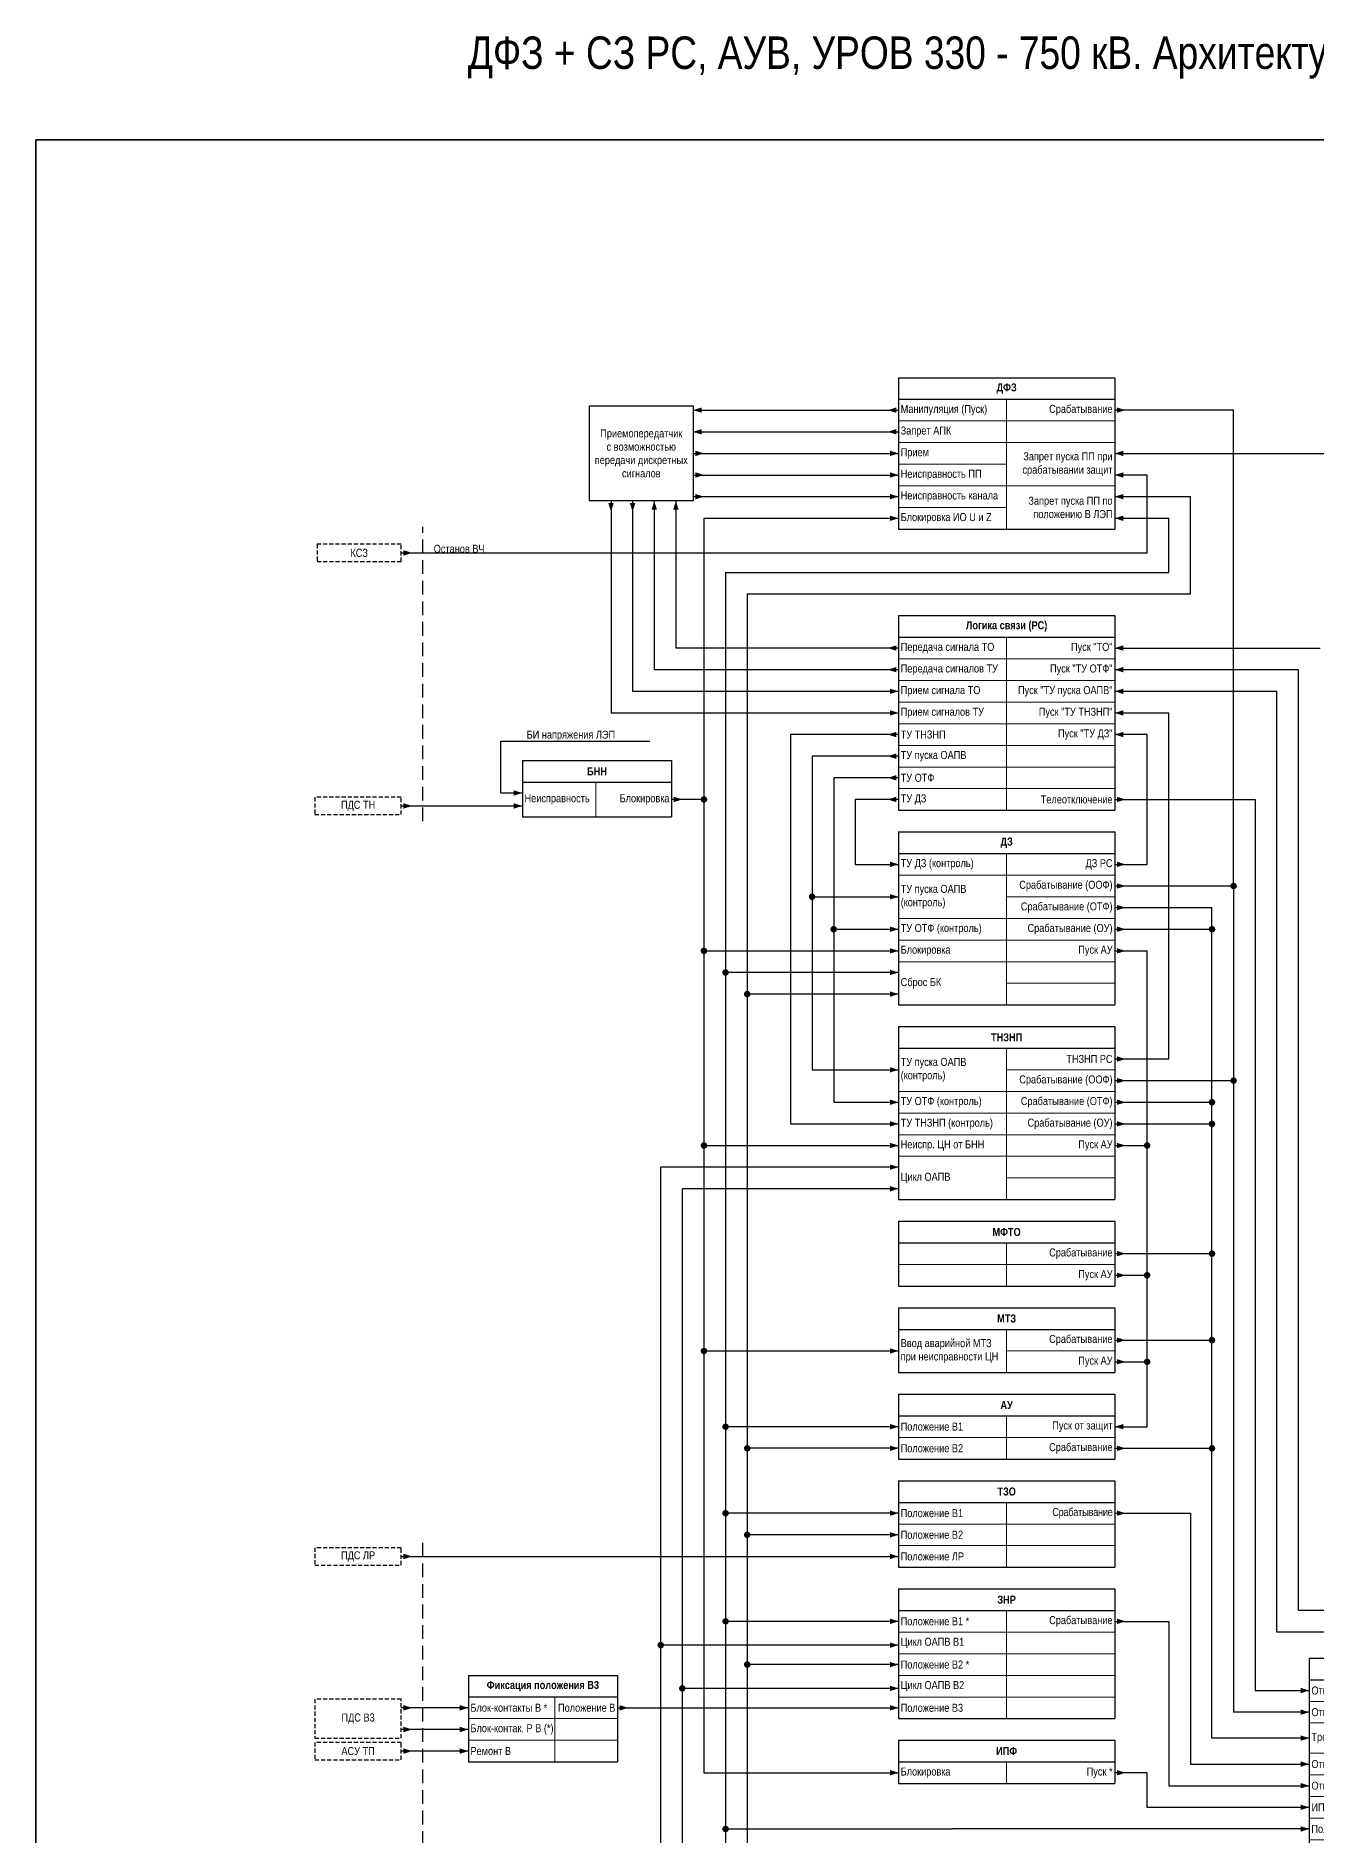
# Model space of a CAD drawing. Header units: millimetres. Extents: x -14593 to 14732, y -17400 to 5232.
# Drawn here: x 2871 to 3463, y -14899 to -14067 of the extents above; entities that cross this region are included whole.
import ezdxf

# ---------------------------------------------------------------- set-up
doc = ezdxf.new("R2010")
doc.units = ezdxf.units.MM
doc.linetypes.add('штриховая2', pattern=[9.525, 6.35, -3.175])
for name, color, linetype, lineweight in [('Основная', 7, 'Continuous', 30), ('Отключение_включение', 1, 'Continuous', 30), ('Цепи внешние', 84, 'Continuous', 30), ('Цепи внутренние', 5, 'Continuous', 30)]:
    doc.layers.add(name, color=color, linetype=linetype, lineweight=lineweight)
doc.layers.add('Рамка', color=8, linetype='Continuous', lineweight=35, plot=False)
doc.styles.add('Narrow', font='ARIALN.TTF')
doc.styles.add('Табл дан', font='ARIALN.TTF')
doc.styles.add('Табл загол', font='ARIALNB.TTF')

# ---------------------------------------------------------------- blocks, each defined once
blk = doc.blocks.new('*T127')
at = {"layer": 'Основная', "color": 0, "linetype": 'ByBlock', "lineweight": -2, "transparency": 16777216}
for p, q in [((0, 0), (100, 0)), ((0, 0), (0, -10)), ((100, 0), (100, -10))]:
    blk.add_line(p, q, dxfattribs=at)
at = {"layer": 'Основная', "color": 0, "linetype": 'ByBlock', "lineweight": 30, "transparency": 16777216}
for p, q in [((0, -10), (100, -10)), ((0, -10), (0, -148)), ((100, -10), (100, -148)), ((0, -148), (100, -148))]:
    blk.add_line(p, q, dxfattribs=at)
at = {"layer": 'Основная', "color": 0, "linetype": 'ByBlock', "lineweight": 18, "transparency": 16777216}
for p, q in [((50, -10), (50, -148)), ((0, -20), (100, -20)), ((0, -30), (100, -30)), ((0, -44), (100, -44)), ((0, -54), (100, -54)), ((0, -64), (100, -64)), ((0, -74), (100, -74)), ((0, -84), (100, -84)), ((0, -94), (100, -94)), ((0, -104), (100, -104)), ((0, -114), (100, -114)), ((0, -124), (100, -124)), ((0, -134), (100, -134))]:
    blk.add_line(p, q, dxfattribs=at)
at = {"layer": 'Основная', "color": 0, "transparency": 16777216, "char_height": 3.7}
for s, insert, width, attachment_point, style in [('{\\C256;Логика отключения}', (50, -5), 97, 5, 'Табл загол'), ('Отключение от ТО', (1, -15), 48, 4, 'Табл дан'), ('Пуск "ТУ пуска ОАПВ"', (99, -15), 48, 6, 'Табл дан'), ('{\\C256;Отключение от БЗ}', (1, -25), 48, 4, 'Табл дан'), ('Пуск "ТУ ОТФ"', (99, -25), 48, 6, 'Табл дан'), ('Трехфазное отключение', (1, -37), 48, 4, 'Табл дан'), ('Пуск "ТО"', (99, -37), 48, 6, 'Табл дан'), ('Отключение от ТЗО', (1, -49), 48, 4, 'Табл дан'), ('Запрет пуска ВЧ ПП', (99, -49), 48, 6, 'Табл дан'), ('Отключение от ЗНР', (1, -59), 48, 4, 'Табл дан'), ('ИПФ *', (1, -69), 48, 4, 'Табл дан'), ('\\A1;Положение В1 *', (1, -79), 48, 4, 'Табл дан'), ('\\A1;Цикл ОАПВ В1', (1, -89), 48, 4, 'Табл дан'), ('Готовность ОАПВ{\\C256; В}1', (1, -99), 48, 4, 'Табл дан'), ('\\A1;Положение В2 *', (1, -109), 48, 4, 'Табл дан'), ('Отключение *', (99, -109), 48, 6, 'Табл дан'), ('\\A1;Цикл ОАПВ В2', (1, -119), 48, 4, 'Табл дан'), ('Пуск УТАПВ', (99, -119), 48, 6, 'Табл дан'), ('Готовность ОАПВ{\\C256; В}2', (1, -129), 48, 4, 'Табл дан'), ('Запрет АПВ', (99, -129), 48, 6, 'Табл дан'), ('Отключение от УРОВ, ЗНР', (1, -141), 48, 4, 'Табл дан')]:
    blk.add_mtext(s, dxfattribs=dict(at, insert=insert, width=width, attachment_point=attachment_point, style=style))
blk = doc.blocks.new('*T128')
at = {"layer": 'Основная', "color": 0, "linetype": 'ByBlock', "lineweight": -2, "transparency": 16777216}
for p, q in [((0, 0), (100, 0)), ((0, 0), (0, -10)), ((100, 0), (100, -10))]:
    blk.add_line(p, q, dxfattribs=at)
at = {"layer": 'Основная', "color": 0, "linetype": 'ByBlock', "lineweight": 30, "transparency": 16777216}
for p, q in [((0, -10), (100, -10)), ((0, -10), (0, -60)), ((100, -10), (100, -60)), ((0, -60), (100, -60))]:
    blk.add_line(p, q, dxfattribs=at)
at = {"layer": 'Основная', "color": 0, "linetype": 'ByBlock', "lineweight": 18, "transparency": 16777216}
for p, q in [((50, -10), (50, -60)), ((0, -20), (100, -20)), ((0, -30), (100, -30)), ((0, -40), (100, -40)), ((0, -50), (100, -50))]:
    blk.add_line(p, q, dxfattribs=at)
at = {"layer": 'Основная', "color": 0, "transparency": 16777216, "char_height": 3.7}
for s, insert, width, attachment_point, style in [('{\\C256;ЗНР}', (50, -5), 97, 5, 'Табл загол'), ('\\A1;Положение В1 *', (1, -15), 48, 4, 'Табл дан'), ('Срабатывание', (99, -15), 48, 6, 'Табл дан'), ('{\\C256;Цикл ОАПВ В1}', (1, -25), 48, 4, 'Табл дан'), ('\\A1;Положение В2 *', (1, -35), 48, 4, 'Табл дан'), ('{\\C256;Цикл ОАПВ }В2', (1, -45), 48, 4, 'Табл дан'), ('\\A1;Положение В3', (1, -55), 48, 4, 'Табл дан')]:
    blk.add_mtext(s, dxfattribs=dict(at, insert=insert, width=width, attachment_point=attachment_point, style=style))
blk = doc.blocks.new('*T129')
at = {"layer": 'Основная', "color": 0, "linetype": 'ByBlock', "lineweight": -2, "transparency": 16777216}
for p, q in [((0, 0), (100, 0)), ((0, 0), (0, -10)), ((100, 0), (100, -10))]:
    blk.add_line(p, q, dxfattribs=at)
at = {"layer": 'Основная', "color": 0, "linetype": 'ByBlock', "lineweight": 30, "transparency": 16777216}
for p, q in [((0, -10), (100, -10)), ((0, -10), (0, -20)), ((100, -10), (100, -20)), ((0, -20), (100, -20))]:
    blk.add_line(p, q, dxfattribs=at)
at = {"layer": 'Основная', "color": 0, "linetype": 'ByBlock', "lineweight": 18, "transparency": 16777216}
blk.add_line((50, -10), (50, -20), dxfattribs=at)
at = {"layer": 'Основная', "color": 0, "transparency": 16777216, "char_height": 3.7}
for s, insert, width, attachment_point, style in [('ИПФ', (50, -5), 97, 5, 'Табл загол'), ('Блокировка', (1, -15), 48, 4, 'Табл дан'), ('Пуск *', (99, -15), 48, 6, 'Табл дан')]:
    blk.add_mtext(s, dxfattribs=dict(at, insert=insert, width=width, attachment_point=attachment_point, style=style))
blk = doc.blocks.new('Point')
at = {"layer": 'Основная', "color": 0, "const_width": 1.5}
blk.add_lwpolyline([(-0.75, 0, 1), (0.75, 0, 1)], format="xyb", close=True, dxfattribs=at)
blk = doc.blocks.new('*T130')
at = {"layer": 'Основная', "color": 0, "linetype": 'ByBlock', "lineweight": -2, "transparency": 16777216}
for p, q in [((0, 0), (100, 0)), ((0, 0), (0, -10)), ((100, 0), (100, -10))]:
    blk.add_line(p, q, dxfattribs=at)
at = {"layer": 'Основная', "color": 0, "linetype": 'ByBlock', "lineweight": 30, "transparency": 16777216}
for p, q in [((0, -10), (100, -10)), ((0, -10), (0, -90)), ((100, -10), (100, -90)), ((0, -90), (100, -90))]:
    blk.add_line(p, q, dxfattribs=at)
at = {"layer": 'Основная', "color": 0, "linetype": 'ByBlock', "lineweight": 18, "transparency": 16777216}
for p, q in [((50, -10), (50, -90)), ((0, -20), (100, -20)), ((0, -30), (100, -30)), ((0, -40), (100, -40)), ((0, -50), (100, -50)), ((0, -60), (100, -60)), ((0, -70), (100, -70)), ((0, -80), (100, -80))]:
    blk.add_line(p, q, dxfattribs=at)
at = {"layer": 'Основная', "color": 0, "transparency": 16777216, "char_height": 3.7}
for s, insert, width, attachment_point, style in [('Логика связи (РС)', (50, -5), 97, 5, 'Табл загол'), ('Передача сигнала ТО ', (1, -15), 48, 4, 'Табл дан'), ('Пуск "ТО"', (99, -15), 48, 6, 'Табл дан'), ('Передача сигналов ТУ', (1, -25), 48, 4, 'Табл дан'), ('Пуск "ТУ ОТФ"', (99, -25), 48, 6, 'Табл дан'), ('Прием сигнала ТО ', (1, -35), 48, 4, 'Табл дан'), ('Пуск "ТУ пуска ОАПВ"', (99, -35), 48, 6, 'Табл дан'), ('Прием сигналов ТУ', (1, -45), 48, 4, 'Табл дан'), ('Пуск "ТУ ТНЗНП" ', (99, -45), 48, 6, 'Табл дан'), ('ТУ ТНЗНП', (1, -55), 48, 4, 'Табл дан'), ('Пуск "ТУ ДЗ"', (99, -55), 48, 6, 'Табл дан'), ('ТУ пуска ОАПВ', (1, -65), 48, 4, 'Табл дан'), ('ТУ ОТФ', (1, -75), 48, 4, 'Табл дан'), ('ТУ ДЗ', (1, -85), 48, 4, 'Табл дан'), ('Телеотключение', (99, -85), 48, 6, 'Табл дан')]:
    blk.add_mtext(s, dxfattribs=dict(at, insert=insert, width=width, attachment_point=attachment_point, style=style))
blk = doc.blocks.new('*T131')
at = {"layer": 'Основная', "color": 0, "linetype": 'ByBlock', "lineweight": -2, "transparency": 16777216}
for p, q in [((0, 0), (100, 0)), ((0, 0), (0, -10)), ((100, 0), (100, -10))]:
    blk.add_line(p, q, dxfattribs=at)
at = {"layer": 'Основная', "color": 0, "linetype": 'ByBlock', "lineweight": 30, "transparency": 16777216}
for p, q in [((0, -10), (100, -10)), ((0, -10), (0, -40)), ((100, -10), (100, -40)), ((0, -40), (100, -40))]:
    blk.add_line(p, q, dxfattribs=at)
at = {"layer": 'Основная', "color": 0, "linetype": 'ByBlock', "lineweight": 18, "transparency": 16777216}
for p, q in [((50, -10), (50, -40)), ((0, -20), (100, -20)), ((0, -30), (100, -30))]:
    blk.add_line(p, q, dxfattribs=at)
at = {"layer": 'Основная', "color": 0, "transparency": 16777216, "char_height": 3.7}
for s, insert, width, attachment_point, style in [('{\\C256;ТЗО}', (50, -5), 97, 5, 'Табл загол'), ('Положение В1', (1, -15), 48, 4, 'Табл дан'), ('{\\T0.95;Срабатывание   }', (99, -15), 48, 6, 'Табл дан'), ('Положение В2', (1, -25), 48, 4, 'Табл дан'), ('Положение ЛР', (1, -35), 48, 4, 'Табл дан')]:
    blk.add_mtext(s, dxfattribs=dict(at, insert=insert, width=width, attachment_point=attachment_point, style=style))
blk = doc.blocks.new('*T137')
at = {"layer": 'Основная', "color": 0, "linetype": 'ByBlock', "lineweight": -2, "transparency": 16777216}
for p, q in [((0, 0), (100, 0)), ((0, 0), (0, -10)), ((100, 0), (100, -10))]:
    blk.add_line(p, q, dxfattribs=at)
at = {"layer": 'Основная', "color": 0, "linetype": 'ByBlock', "lineweight": 30, "transparency": 16777216}
for p, q in [((0, -10), (100, -10)), ((0, -10), (0, -70)), ((100, -10), (100, -70)), ((0, -70), (100, -70))]:
    blk.add_line(p, q, dxfattribs=at)
at = {"layer": 'Основная', "color": 0, "linetype": 'ByBlock', "lineweight": 18, "transparency": 16777216}
for p, q in [((50, -10), (50, -70)), ((0, -20), (100, -20)), ((0, -30), (100, -30)), ((0, -40), (50, -40)), ((0, -50), (100, -50)), ((0, -60), (50, -60))]:
    blk.add_line(p, q, dxfattribs=at)
at = {"layer": 'Основная', "color": 0, "transparency": 16777216, "char_height": 3.7}
for s, insert, width, attachment_point, style in [('ДФЗ', (50, -5), 97, 5, 'Табл загол'), ('{\\C256;Манипуляция (Пуск)\\P}', (1, -15), 48, 4, 'Табл дан'), ('Срабатывание ', (99, -15), 48, 6, 'Табл дан'), ('{\\C256;Запрет АПК\\P}', (1, -25), 48, 4, 'Табл дан'), ('{\\C256;Прием\\P}', (1, -35), 48, 4, 'Табл дан'), ('{\\C256;Запрет пуска ПП при срабатывании защит}', (99, -40), 48, 6, 'Табл дан'), ('{\\C256;Неисправность ПП\\P}', (1, -45), 48, 4, 'Табл дан'), ('{\\C256;Неисправность канала\\P}', (1, -55), 48, 4, 'Табл дан'), ('{\\C256;Запрет пуска ПП по положению В ЛЭП}', (99, -60), 48, 6, 'Табл дан'), ('Блокировка ИО U и Z', (1, -65), 48, 4, 'Табл дан')]:
    blk.add_mtext(s, dxfattribs=dict(at, insert=insert, width=width, attachment_point=attachment_point, style=style))
blk = doc.blocks.new('*T187')
at = {"layer": 'Основная', "color": 0, "linetype": 'ByBlock', "lineweight": -2, "transparency": 16777216}
for p, q in [((0, 0), (69, 0)), ((0, 0), (0, -10)), ((69, 0), (69, -10))]:
    blk.add_line(p, q, dxfattribs=at)
at = {"layer": 'Основная', "color": 0, "linetype": 'ByBlock', "lineweight": 30, "transparency": 16777216}
for p, q in [((0, -10), (69, -10)), ((0, -10), (0, -26)), ((69, -10), (69, -26)), ((0, -26), (69, -26))]:
    blk.add_line(p, q, dxfattribs=at)
at = {"layer": 'Основная', "color": 0, "linetype": 'ByBlock', "lineweight": 18, "transparency": 16777216}
blk.add_line((34, -10), (34, -26), dxfattribs=at)
at = {"layer": 'Основная', "color": 0, "transparency": 16777216, "char_height": 3.7}
for s, insert, width, attachment_point, style in [('{\\C256;БНН}', (34.5, -5), 66, 5, 'Табл загол'), ('Неисправность', (1, -18), 32, 4, 'Табл дан'), ('Блокировка', (68, -18), 33, 6, 'Табл дан')]:
    blk.add_mtext(s, dxfattribs=dict(at, insert=insert, width=width, attachment_point=attachment_point, style=style))
blk = doc.blocks.new('*T215')
at = {"layer": 'Основная', "color": 0, "linetype": 'ByBlock', "lineweight": -2, "transparency": 16777216}
for p, q in [((0, 0), (69, 0)), ((0, 0), (0, -10)), ((69, 0), (69, -10))]:
    blk.add_line(p, q, dxfattribs=at)
at = {"layer": 'Основная', "color": 0, "linetype": 'ByBlock', "lineweight": 30, "transparency": 16777216}
for p, q in [((0, -10), (69, -10)), ((0, -10), (0, -40)), ((69, -10), (69, -40)), ((0, -40), (69, -40))]:
    blk.add_line(p, q, dxfattribs=at)
at = {"layer": 'Основная', "color": 0, "linetype": 'ByBlock', "lineweight": 18, "transparency": 16777216}
for p, q in [((40, -10), (40, -40)), ((0, -20), (69, -20)), ((0, -30), (69, -30))]:
    blk.add_line(p, q, dxfattribs=at)
at = {"layer": 'Основная', "color": 0, "transparency": 16777216, "char_height": 3.7}
for s, insert, width, attachment_point, style in [('Фиксация положения В3', (34.5, -5), 66, 5, 'Табл загол'), ('Блок-контакты В *', (1, -15), 38, 4, 'Табл дан'), ('\\A1;Положение В', (68, -15), 27, 6, 'Табл дан'), ('Блок-контак. Р В (*)', (1, -25), 38, 4, 'Табл дан'), ('Ремонт В', (1, -35), 38, 4, 'Табл дан')]:
    blk.add_mtext(s, dxfattribs=dict(at, insert=insert, width=width, attachment_point=attachment_point, style=style))
blk = doc.blocks.new('*T462')
at = {"layer": 'Основная', "color": 0, "linetype": 'ByBlock', "lineweight": -2, "transparency": 16777216}
for p, q in [((0, 0), (100, 0)), ((0, 0), (0, -10)), ((100, 0), (100, -10))]:
    blk.add_line(p, q, dxfattribs=at)
at = {"layer": 'Основная', "color": 0, "linetype": 'ByBlock', "lineweight": 30, "transparency": 16777216}
for p, q in [((0, -10), (100, -10)), ((0, -10), (0, -80)), ((100, -10), (100, -80)), ((0, -80), (100, -80))]:
    blk.add_line(p, q, dxfattribs=at)
at = {"layer": 'Основная', "color": 0, "linetype": 'ByBlock', "lineweight": 18, "transparency": 16777216}
for p, q in [((50, -10), (50, -80)), ((50, -20), (100, -20)), ((0, -30), (100, -30)), ((0, -40), (100, -40)), ((0, -50), (100, -50)), ((0, -60), (100, -60)), ((50, -70), (100, -70))]:
    blk.add_line(p, q, dxfattribs=at)
at = {"layer": 'Основная', "color": 0, "transparency": 16777216, "char_height": 3.7}
for s, insert, width, attachment_point, style in [('{\\C256;ТНЗНП}', (50, -5), 97, 5, 'Табл загол'), ('ТУ пуска ОАПВ (контроль)', (1, -20), 48, 4, 'Табл дан'), ('ТНЗНП РС', (99, -15), 48, 6, 'Табл дан'), ('Срабатывание (ООФ)', (99, -25), 48, 6, 'Табл дан'), ('ТУ ОТФ (контроль)', (1, -35), 48, 4, 'Табл дан'), ('Срабатывание (ОТФ)', (99, -35), 48, 6, 'Табл дан'), ('ТУ ТНЗНП (контроль)', (1, -45), 48, 4, 'Табл дан'), ('Срабатывание (ОУ)', (99, -45), 48, 6, 'Табл дан'), ('{\\C256;Неиспр. ЦН от БНН}', (1, -55), 48, 4, 'Табл дан'), ('Пуск АУ', (99, -55), 48, 6, 'Табл дан'), ('Цикл ОАПВ', (1, -70), 48, 4, 'Табл дан')]:
    blk.add_mtext(s, dxfattribs=dict(at, insert=insert, width=width, attachment_point=attachment_point, style=style))
blk = doc.blocks.new('*T464')
at = {"layer": 'Основная', "color": 0, "linetype": 'ByBlock', "lineweight": -2, "transparency": 16777216}
for p, q in [((0, 0), (100, 0)), ((0, 0), (0, -10)), ((100, 0), (100, -10))]:
    blk.add_line(p, q, dxfattribs=at)
at = {"layer": 'Основная', "color": 0, "linetype": 'ByBlock', "lineweight": 30, "transparency": 16777216}
for p, q in [((0, -10), (100, -10)), ((0, -10), (0, -30)), ((100, -10), (100, -30)), ((0, -30), (100, -30))]:
    blk.add_line(p, q, dxfattribs=at)
at = {"layer": 'Основная', "color": 0, "linetype": 'ByBlock', "lineweight": 18, "transparency": 16777216}
for p, q in [((50, -10), (50, -30)), ((0, -20), (100, -20))]:
    blk.add_line(p, q, dxfattribs=at)
at = {"layer": 'Основная', "color": 0, "transparency": 16777216, "char_height": 3.7}
for s, insert, width, attachment_point, style in [('{\\C256;МФТО}', (50, -5), 97, 5, 'Табл загол'), ('Срабатывание ', (99, -15), 48, 6, 'Табл дан'), ('Пуск АУ', (99, -25), 48, 6, 'Табл дан')]:
    blk.add_mtext(s, dxfattribs=dict(at, insert=insert, width=width, attachment_point=attachment_point, style=style))
blk = doc.blocks.new('*T465')
at = {"layer": 'Основная', "color": 0, "linetype": 'ByBlock', "lineweight": -2, "transparency": 16777216}
for p, q in [((0, 0), (100, 0)), ((0, 0), (0, -10)), ((100, 0), (100, -10))]:
    blk.add_line(p, q, dxfattribs=at)
at = {"layer": 'Основная', "color": 0, "linetype": 'ByBlock', "lineweight": 30, "transparency": 16777216}
for p, q in [((0, -10), (100, -10)), ((0, -10), (0, -30)), ((100, -10), (100, -30)), ((0, -30), (100, -30))]:
    blk.add_line(p, q, dxfattribs=at)
at = {"layer": 'Основная', "color": 0, "linetype": 'ByBlock', "lineweight": 18, "transparency": 16777216}
for p, q in [((50, -10), (50, -30)), ((50, -20), (100, -20))]:
    blk.add_line(p, q, dxfattribs=at)
at = {"layer": 'Основная', "color": 0, "transparency": 16777216, "char_height": 3.7}
for s, insert, width, attachment_point, style in [('{\\C256;МТЗ}', (50, -5), 97, 5, 'Табл загол'), ('Ввод аварийной МТЗ при неисправности ЦН', (1, -20), 48, 4, 'Табл дан'), ('Срабатывание', (99, -15), 48, 6, 'Табл дан'), ('Пуск АУ', (99, -25), 48, 6, 'Табл дан')]:
    blk.add_mtext(s, dxfattribs=dict(at, insert=insert, width=width, attachment_point=attachment_point, style=style))
blk = doc.blocks.new('*T463')
at = {"layer": 'Основная', "color": 0, "linetype": 'ByBlock', "lineweight": -2, "transparency": 16777216}
for p, q in [((0, 0), (100, 0)), ((0, 0), (0, -10)), ((100, 0), (100, -10))]:
    blk.add_line(p, q, dxfattribs=at)
at = {"layer": 'Основная', "color": 0, "linetype": 'ByBlock', "lineweight": 30, "transparency": 16777216}
for p, q in [((0, -10), (100, -10)), ((0, -10), (0, -30)), ((100, -10), (100, -30)), ((0, -30), (100, -30))]:
    blk.add_line(p, q, dxfattribs=at)
at = {"layer": 'Основная', "color": 0, "linetype": 'ByBlock', "lineweight": 18, "transparency": 16777216}
for p, q in [((50, -10), (50, -30)), ((0, -20), (100, -20))]:
    blk.add_line(p, q, dxfattribs=at)
at = {"layer": 'Основная', "color": 0, "transparency": 16777216, "char_height": 3.7}
for s, insert, width, attachment_point, style in [('{\\C256;АУ}', (50, -5), 97, 5, 'Табл загол'), ('Положение В1', (1, -15), 48, 4, 'Табл дан'), ('Пуск от защит', (99, -15), 48, 6, 'Табл дан'), ('Положение В2', (1, -25), 48, 4, 'Табл дан'), ('Срабатывание', (99, -25), 48, 6, 'Табл дан')]:
    blk.add_mtext(s, dxfattribs=dict(at, insert=insert, width=width, attachment_point=attachment_point, style=style))
blk = doc.blocks.new('*T466')
at = {"layer": 'Основная', "color": 0, "linetype": 'ByBlock', "lineweight": -2, "transparency": 16777216}
for p, q in [((0, 0), (100, 0)), ((0, 0), (0, -10)), ((100, 0), (100, -10))]:
    blk.add_line(p, q, dxfattribs=at)
at = {"layer": 'Основная', "color": 0, "linetype": 'ByBlock', "lineweight": 30, "transparency": 16777216}
for p, q in [((0, -10), (100, -10)), ((0, -10), (0, -80)), ((100, -10), (100, -80)), ((0, -80), (100, -80))]:
    blk.add_line(p, q, dxfattribs=at)
at = {"layer": 'Основная', "color": 0, "linetype": 'ByBlock', "lineweight": 18, "transparency": 16777216}
for p, q in [((50, -10), (50, -80)), ((0, -20), (100, -20)), ((50, -30), (100, -30)), ((0, -40), (100, -40)), ((0, -50), (100, -50)), ((0, -60), (100, -60)), ((50, -70), (100, -70))]:
    blk.add_line(p, q, dxfattribs=at)
at = {"layer": 'Основная', "color": 0, "transparency": 16777216, "char_height": 3.7}
for s, insert, width, attachment_point, style in [('{\\C256;ДЗ}', (50, -5), 97, 5, 'Табл загол'), ('ТУ ДЗ (контроль)', (1, -15), 48, 4, 'Табл дан'), ('ДЗ РС', (99, -15), 48, 6, 'Табл дан'), ('ТУ пуска ОАПВ (контроль)', (1, -30), 48, 4, 'Табл дан'), ('Срабатывание (ООФ)', (99, -25), 48, 6, 'Табл дан'), ('Срабатывание (ОТФ)', (99, -35), 48, 6, 'Табл дан'), ('ТУ ОТФ (контроль)', (1, -45), 48, 4, 'Табл дан'), ('Срабатывание (ОУ)', (99, -45), 48, 6, 'Табл дан'), ('{\\C256;Блокировка}', (1, -55), 48, 4, 'Табл дан'), ('Пуск АУ', (99, -55), 48, 6, 'Табл дан'), ('Сброс БК', (1, -70), 48, 4, 'Табл дан')]:
    blk.add_mtext(s, dxfattribs=dict(at, insert=insert, width=width, attachment_point=attachment_point, style=style))

msp = doc.modelspace()

# ---------------------------------------------------------------- linework, layer by layer
at = {"layer": 'Основная'}
msp.add_lwpolyline([(3127, -14238), (3175, -14238), (3175, -14282), (3127, -14282)], close=True, dxfattribs=at)
at = {"layer": 'Отключение_включение', "ltscale": 0.3}
for points in [[(3375, -14240, 0, 2.5, 0), (3371, -14240, 0, 0, 0)], [(3167, -14282, 0, 2.5, 0), (3167, -14286, 0, 0, 0)], [(3147, -14287, 0, 2.5, 0), (3147, -14283, 0, 0, 0)], [(3265, -14350, 0, 2.5, 0), (3269, -14350, 0, 0, 0)], [(3370, -14350, 0, 2.5, 0), (3374, -14350, 0, 0, 0)], [(3270, -14370, 0, 2.5, 0), (3266, -14370, 0, 0, 0)], [(3375, -14420, 0, 2.5, 0), (3371, -14420, 0, 0, 0)], [(3375, -14460, 0, 2.5, 0), (3371, -14460, 0, 0, 0)], [(3375, -14470, 0, 2.5, 0), (3371, -14470, 0, 0, 0)], [(3375, -14480, 0, 2.5, 0), (3371, -14480, 0, 0, 0)], [(3375, -14550, 0, 2.5, 0), (3371, -14550, 0, 0, 0)], [(3375, -14560, 0, 2.5, 0), (3371, -14560, 0, 0, 0)], [(3375, -14570, 0, 2.5, 0), (3371, -14570, 0, 0, 0)], [(3375, -14630, 0, 2.5, 0), (3371, -14630, 0, 0, 0)], [(3375, -14670, 0, 2.5, 0), (3371, -14670, 0, 0, 0)], [(3375, -14720, 0, 2.5, 0), (3371, -14720, 0, 0, 0)], [(3375, -14750, 0, 2.5, 0), (3371, -14750, 0, 0, 0)], [(3375, -14800, 0, 2.5, 0), (3371, -14800, 0, 0, 0)], [(3460, -14832, 0, 2.5, 0), (3456, -14832, 0, 0, 0)], [(3460, -14842, 0, 2.5, 0), (3456, -14842, 0, 0, 0)], [(3460, -14854, 0, 2.5, 0), (3456, -14854, 0, 0, 0)], [(3460, -14866, 0, 2.5, 0), (3456, -14866, 0, 0, 0)], [(3460, -14876, 0, 2.5, 0), (3456, -14876, 0, 0, 0)]]:
    msp.add_lwpolyline(points, format="xyseb", dxfattribs=at)
for points in [[(3425, -14240), (3370, -14240)], [(3270, -14350), (3167, -14350)], [(3370, -14350), (3465, -14350)], [(3370, -14420), (3435, -14420)], [(3435, -14420), (3435, -14832)], [(3425, -14460), (3425, -14842)], [(3415, -14854), (3415, -14470)], [(3370, -14550), (3425, -14550)], [(3370, -14560), (3415, -14560), (3415, -14560)], [(3370, -14630), (3415, -14630)], [(3370, -14670), (3415, -14670)], [(3370, -14720), (3415, -14720)], [(3370, -14750), (3405, -14750)], [(3370, -14800), (3395, -14800)], [(3435, -14832), (3460, -14832)], [(3460, -14842), (3425, -14842)], [(3460, -14854), (3415, -14854)]]:
    msp.add_lwpolyline(points, dxfattribs=at)
at = {"layer": 'Отключение_включение'}
for points in [[(3425, -14460), (3425, -14240)], [(3147, -14282), (3147, -14370)], [(3167, -14282), (3167, -14350)], [(3147, -14370), (3270, -14370)], [(3370, -14460), (3425, -14460)], [(3370, -14470), (3415, -14470)], [(3370, -14480), (3415, -14480)], [(3370, -14570), (3415, -14570)], [(3405, -14750), (3405, -14866)], [(3395, -14800), (3395, -14876)], [(3405, -14866), (3460, -14866)], [(3395, -14876), (3460, -14876)]]:
    msp.add_lwpolyline(points, dxfattribs=at)
at = {"layer": 'Рамка', "color": 1}
msp.add_lwpolyline([(2871, -14115), (3790, -14115), (3790, -15405), (2871, -15405)], close=True, dxfattribs=at)
at = {"layer": 'Цепи внешние', "ltscale": 0.3}
for points in [[(3370, -14270, 0, 2.5, 0), (3374, -14270, 0, 0, 0)], [(3045, -14306, 0, 2.5, 0), (3041, -14306, 0, 0, 0)], [(3045, -14423, 0, 2.5, 0), (3041, -14423, 0, 0, 0)], [(3096, -14423, 0, 2.5, 0), (3092, -14423, 0, 0, 0)], [(3045, -14770, 0, 2.5, 0), (3041, -14770, 0, 0, 0)], [(3270, -14770, 0, 2.5, 0), (3266, -14770, 0, 0, 0)], [(3045, -14840, 0, 2.5, 0), (3041, -14840, 0, 0, 0)], [(3071, -14840, 0, 2.5, 0), (3067, -14840, 0, 0, 0)], [(3045, -14850, 0, 2.5, 0), (3041, -14850, 0, 0, 0)], [(3071, -14850, 0, 2.5, 0), (3067, -14850, 0, 0, 0)], [(3045, -14860, 0, 2.5, 0), (3041, -14860, 0, 0, 0)], [(3071, -14860, 0, 2.5, 0), (3067, -14860, 0, 0, 0)]]:
    msp.add_lwpolyline(points, format="xyseb", dxfattribs=at)
at = {"layer": 'Цепи внешние'}
for points in [[(3385, -14270), (3370, -14270)], [(3385, -14306), (3385, -14270)], [(3040, -14306), (3385, -14306)], [(3040, -14423), (3096, -14423)], [(3040, -14770), (3270, -14770)], [(3071, -14840), (3040, -14840)], [(3071, -14850), (3040, -14850)], [(3071, -14860), (3040, -14860)]]:
    msp.add_lwpolyline(points, dxfattribs=at)
at = {"layer": 'Цепи внешние', "linetype": 'штриховая2', "ltscale": 0.3}
for points in [[(3040, -14302), (3001, -14302), (3001, -14310), (3040, -14310)], [(3040, -14419), (3000, -14419), (3000, -14427), (3040, -14427)], [(3040, -14766), (3000, -14766), (3000, -14774), (3040, -14774)], [(3040, -14836), (3000, -14836), (3000, -14854), (3040, -14854)], [(3040, -14856), (3000, -14856), (3000, -14864), (3040, -14864)]]:
    msp.add_lwpolyline(points, close=True, dxfattribs=at)
at = {"layer": 'Цепи внутренние', "ltscale": 0.3}
for points in [[(3175, -14240, 0, 2.5, 0), (3179, -14240, 0, 0, 0)], [(3265, -14240, 0, 2.5, 0), (3269, -14240, 0, 0, 0)], [(3175, -14250, 0, 2.5, 0), (3179, -14250, 0, 0, 0)], [(3265, -14250, 0, 2.5, 0), (3269, -14250, 0, 0, 0)], [(3180, -14260, 0, 2.5, 0), (3176, -14260, 0, 0, 0)], [(3270, -14260, 0, 2.5, 0), (3266, -14260, 0, 0, 0)], [(3370, -14260, 0, 2.5, 0), (3374, -14260, 0, 0, 0)], [(3180, -14270, 0, 2.5, 0), (3176, -14270, 0, 0, 0)], [(3270, -14270, 0, 2.5, 0), (3266, -14270, 0, 0, 0)], [(3157, -14282, 0, 2.5, 0), (3157, -14286, 0, 0, 0)], [(3180, -14280, 0, 2.5, 0), (3176, -14280, 0, 0, 0)], [(3270, -14280, 0, 2.5, 0), (3266, -14280, 0, 0, 0)], [(3370, -14280, 0, 2.5, 0), (3374, -14280, 0, 0, 0)], [(3137, -14287, 0, 2.5, 0), (3137, -14283, 0, 0, 0)], [(3270, -14290, 0, 2.5, 0), (3266, -14290, 0, 0, 0)], [(3370, -14290, 0, 2.5, 0), (3374, -14290, 0, 0, 0)], [(3265, -14360, 0, 2.5, 0), (3269, -14360, 0, 0, 0)], [(3370, -14360, 0, 2.5, 0), (3374, -14360, 0, 0, 0)], [(3370, -14370, 0, 2.5, 0), (3374, -14370, 0, 0, 0)], [(3270, -14380, 0, 2.5, 0), (3266, -14380, 0, 0, 0)], [(3370, -14380, 0, 2.5, 0), (3374, -14380, 0, 0, 0)], [(3265, -14390, 0, 2.5, 0), (3269, -14390, 0, 0, 0)], [(3370, -14390, 0, 2.5, 0), (3374, -14390, 0, 0, 0)], [(3265, -14400, 0, 2.5, 0), (3269, -14400, 0, 0, 0)], [(3265, -14410, 0, 2.5, 0), (3269, -14410, 0, 0, 0)], [(3096, -14417, 0, 2.5, 0), (3092, -14417, 0, 0, 0)], [(3170, -14420, 0, 2.5, 0), (3166, -14420, 0, 0, 0)], [(3265, -14420, 0, 2.5, 0), (3269, -14420, 0, 0, 0)], [(3270, -14450, 0, 2.5, 0), (3266, -14450, 0, 0, 0)], [(3375, -14450, 0, 2.5, 0), (3371, -14450, 0, 0, 0)], [(3270, -14465, 0, 2.5, 0), (3266, -14465, 0, 0, 0)], [(3270, -14480, 0, 2.5, 0), (3266, -14480, 0, 0, 0)], [(3270, -14490, 0, 2.5, 0), (3266, -14490, 0, 0, 0)], [(3375, -14490, 0, 2.5, 0), (3371, -14490, 0, 0, 0)], [(3270, -14500, 0, 2.5, 0), (3266, -14500, 0, 0, 0)], [(3270, -14510, 0, 2.5, 0), (3266, -14510, 0, 0, 0)], [(3375, -14540, 0, 2.5, 0), (3371, -14540, 0, 0, 0)], [(3270, -14545, 0, 2.5, 0), (3266, -14545, 0, 0, 0)], [(3270, -14560, 0, 2.5, 0), (3266, -14560, 0, 0, 0)], [(3270, -14570, 0, 2.5, 0), (3266, -14570, 0, 0, 0)], [(3270, -14580, 0, 2.5, 0), (3266, -14580, 0, 0, 0)], [(3375, -14580, 0, 2.5, 0), (3371, -14580, 0, 0, 0)], [(3270, -14590, 0, 2.5, 0), (3266, -14590, 0, 0, 0)], [(3270, -14600, 0, 2.5, 0), (3266, -14600, 0, 0, 0)], [(3375, -14640, 0, 2.5, 0), (3371, -14640, 0, 0, 0)], [(3270, -14675, 0, 2.5, 0), (3266, -14675, 0, 0, 0)], [(3375, -14680, 0, 2.5, 0), (3371, -14680, 0, 0, 0)], [(3270, -14710, 0, 2.5, 0), (3266, -14710, 0, 0, 0)], [(3370, -14710, 0, 2.5, 0), (3374, -14710, 0, 0, 0)], [(3270, -14720, 0, 2.5, 0), (3266, -14720, 0, 0, 0)], [(3270, -14750, 0, 2.5, 0), (3266, -14750, 0, 0, 0)], [(3270, -14760, 0, 2.5, 0), (3266, -14760, 0, 0, 0)], [(3270, -14800, 0, 2.5, 0), (3266, -14800, 0, 0, 0)], [(3270, -14811, 0, 2.5, 0), (3266, -14811, 0, 0, 0)], [(3270, -14820, 0, 2.5, 0), (3266, -14820, 0, 0, 0)], [(3270, -14831, 0, 2.5, 0), (3266, -14831, 0, 0, 0)], [(3145, -14840, 0, 2.5, 0), (3141, -14840, 0, 0, 0)], [(3270, -14840, 0, 2.5, 0), (3266, -14840, 0, 0, 0)], [(3270, -14870, 0, 2.5, 0), (3266, -14870, 0, 0, 0)], [(3375, -14870, 0, 2.5, 0), (3371, -14870, 0, 0, 0)], [(3460, -14886, 0, 2.5, 0), (3456, -14886, 0, 0, 0)], [(3460, -14896, 0, 2.5, 0), (3456, -14896, 0, 0, 0)]]:
    msp.add_lwpolyline(points, format="xyseb", dxfattribs=at)
at = {"layer": 'Цепи внутренние'}
for points in [[(3175, -14240), (3270, -14240)], [(3175, -14250), (3270, -14250)], [(3175, -14260), (3270, -14260)], [(3370, -14260), (3475, -14260)], [(3175, -14270), (3270, -14270)], [(3175, -14280), (3270, -14280)], [(3370, -14280), (3405, -14280)], [(3405, -14325), (3405, -14280)], [(3137, -14282), (3137, -14380)], [(3157, -14282), (3157, -14360)], [(3180, -14290), (3270, -14290)], [(3180, -14290), (3180, -14431)], [(3370, -14290), (3395, -14290)], [(3395, -14315), (3395, -14290)], [(3190, -14315), (3395, -14315)], [(3200, -14325), (3405, -14325)], [(3137, -14380), (3270, -14380)], [(3086, -14393), (3155, -14393)], [(3086, -14417), (3086, -14393)], [(3385, -14390), (3370, -14390)], [(3385, -14450), (3385, -14390)], [(3086, -14417), (3096, -14417)], [(3250, -14420), (3250, -14450)], [(3180, -14431), (3180, -14468)], [(3250, -14450), (3270, -14450)], [(3370, -14450), (3385, -14450)], [(3180, -14468), (3180, -14870)], [(3180, -14490), (3270, -14490)], [(3370, -14490), (3385, -14490)], [(3385, -14710), (3385, -14490)], [(3180, -14580), (3270, -14580)], [(3370, -14580), (3385, -14580)], [(3270, -14590), (3160, -14590)], [(3160, -15325), (3160, -14590)], [(3170, -15325), (3170, -14600)], [(3270, -14600), (3170, -14600)], [(3370, -14640), (3385, -14640)], [(3180, -14675), (3270, -14675)], [(3370, -14680), (3385, -14680)], [(3585, -14795), (3455, -14795)], [(3575, -14805), (3445, -14805)], [(3140, -14840), (3270, -14840)], [(3180, -14870), (3270, -14870)], [(3385, -14886), (3385, -14870)], [(3190, -14896), (3295, -14896)]]:
    msp.add_lwpolyline(points, dxfattribs=at)
at = {"layer": 'Цепи внутренние', "linetype": 'штриховая2'}
for points in [[(3050, -14430), (3050, -14294)], [(3050, -15132), (3050, -14762)]]:
    msp.add_lwpolyline(points, dxfattribs=at)
at = {"layer": 'Цепи внутренние', "ltscale": 0.3}
for points in [[(3190, -14315), (3190, -15325)], [(3200, -14325), (3200, -15325)], [(3270, -14360), (3157, -14360)], [(3455, -14360), (3370, -14360)], [(3455, -14795), (3455, -14360)], [(3370, -14370), (3445, -14370)], [(3445, -14805), (3445, -14370)], [(3370, -14380), (3395, -14380)], [(3395, -14540), (3395, -14380)], [(3220, -14390), (3220, -14570)], [(3270, -14390), (3220, -14390)], [(3230, -14400), (3230, -14545)], [(3270, -14400), (3230, -14400)], [(3240, -14410), (3240, -14560)], [(3270, -14410), (3240, -14410)], [(3180, -14420), (3165, -14420)], [(3270, -14420), (3250, -14420)], [(3230, -14465), (3270, -14465)], [(3240, -14480), (3270, -14480)], [(3270, -14500), (3190, -14500)], [(3270, -14510), (3200, -14510)], [(3230, -14545), (3270, -14545)], [(3370, -14540), (3395, -14540)], [(3240, -14560), (3270, -14560)], [(3220, -14570), (3270, -14570)], [(3270, -14710), (3190, -14710)], [(3370, -14710), (3385, -14710)], [(3270, -14720), (3200, -14720)], [(3270, -14750), (3190, -14750)], [(3270, -14760), (3200, -14760)], [(3270, -14800), (3190, -14800)], [(3270, -14811), (3160, -14811)], [(3270, -14820), (3200, -14820)], [(3270, -14831), (3170, -14831)], [(3385, -14870), (3370, -14870)], [(3460, -14886), (3385, -14886)], [(3460, -14896), (3295, -14896)]]:
    msp.add_lwpolyline(points, dxfattribs=at)

# ---------------------------------------------------------------- block references
for name, p in [('*T137', (3270, -14225)), ('*T130', (3270, -14335)), ('*T187', (3096, -14402)), ('*T466', (3270, -14435)), ('*T462', (3270, -14525)), ('*T464', (3270, -14615)), ('*T465', (3270, -14655)), ('*T463', (3270, -14695)), ('*T131', (3270, -14735)), ('*T128', (3270, -14785)), ('*T127', (3460, -14817)), ('*T215', (3071, -14824.97)), ('*T129', (3270, -14855))]:
    msp.add_blockref(name, p)
at = {"layer": 'Отключение_включение'}
for p in [(3425, -14460), (3415, -14480), (3425, -14550), (3415, -14560), (3415, -14570), (3415, -14630), (3415, -14670), (3415, -14720)]:
    msp.add_blockref('Point', p, dxfattribs=at)
at = {"layer": 'Цепи внутренние'}
for p in [(3180, -14420), (3230, -14465), (3240, -14480), (3180, -14490), (3190, -14500), (3200, -14510), (3180, -14580), (3385, -14580), (3385, -14640), (3180, -14675), (3385, -14680), (3190, -14710), (3200, -14720), (3190, -14750), (3200, -14760), (3190, -14800), (3160, -14811), (3200, -14820), (3170, -14831), (3190, -14896)]:
    msp.add_blockref('Point', p, dxfattribs=at)

# ---------------------------------------------------------------- texts
at = {"layer": 'Основная', "style": 'Narrow'}
for s, insert, char_height, width, attachment_point in [('ДФЗ + СЗ РС, АУВ, УРОВ 330 - 750 кВ. Архитектура тип II', (3302, -14077), 15, 682, 5), ('Приемопередатчик\\Pс возможностью передачи дискретных сигналов', (3151, -14260), 3.7, 48, 5), ('КСЗ', (3020.5, -14306), 3.7, 39, 5), ('Останов ВЧ', (3055, -14306), 3.7, 65, 7), ('БИ напряжения ЛЭП', (3098, -14393), 3.7, 57, 7), ('ПДС ТН', (3020, -14423), 3.7, 40, 5), ('ПДС ЛР', (3020, -14770), 3.7, 40, 5), ('ПДС В3', (3020, -14845), 3.7, 40, 5), ('АСУ ТП', (3020, -14860), 3.7, 40, 5)]:
    msp.add_mtext(s, dxfattribs=dict(at, insert=insert, char_height=char_height, width=width, attachment_point=attachment_point))

doc.saveas('drawing.dxf')
